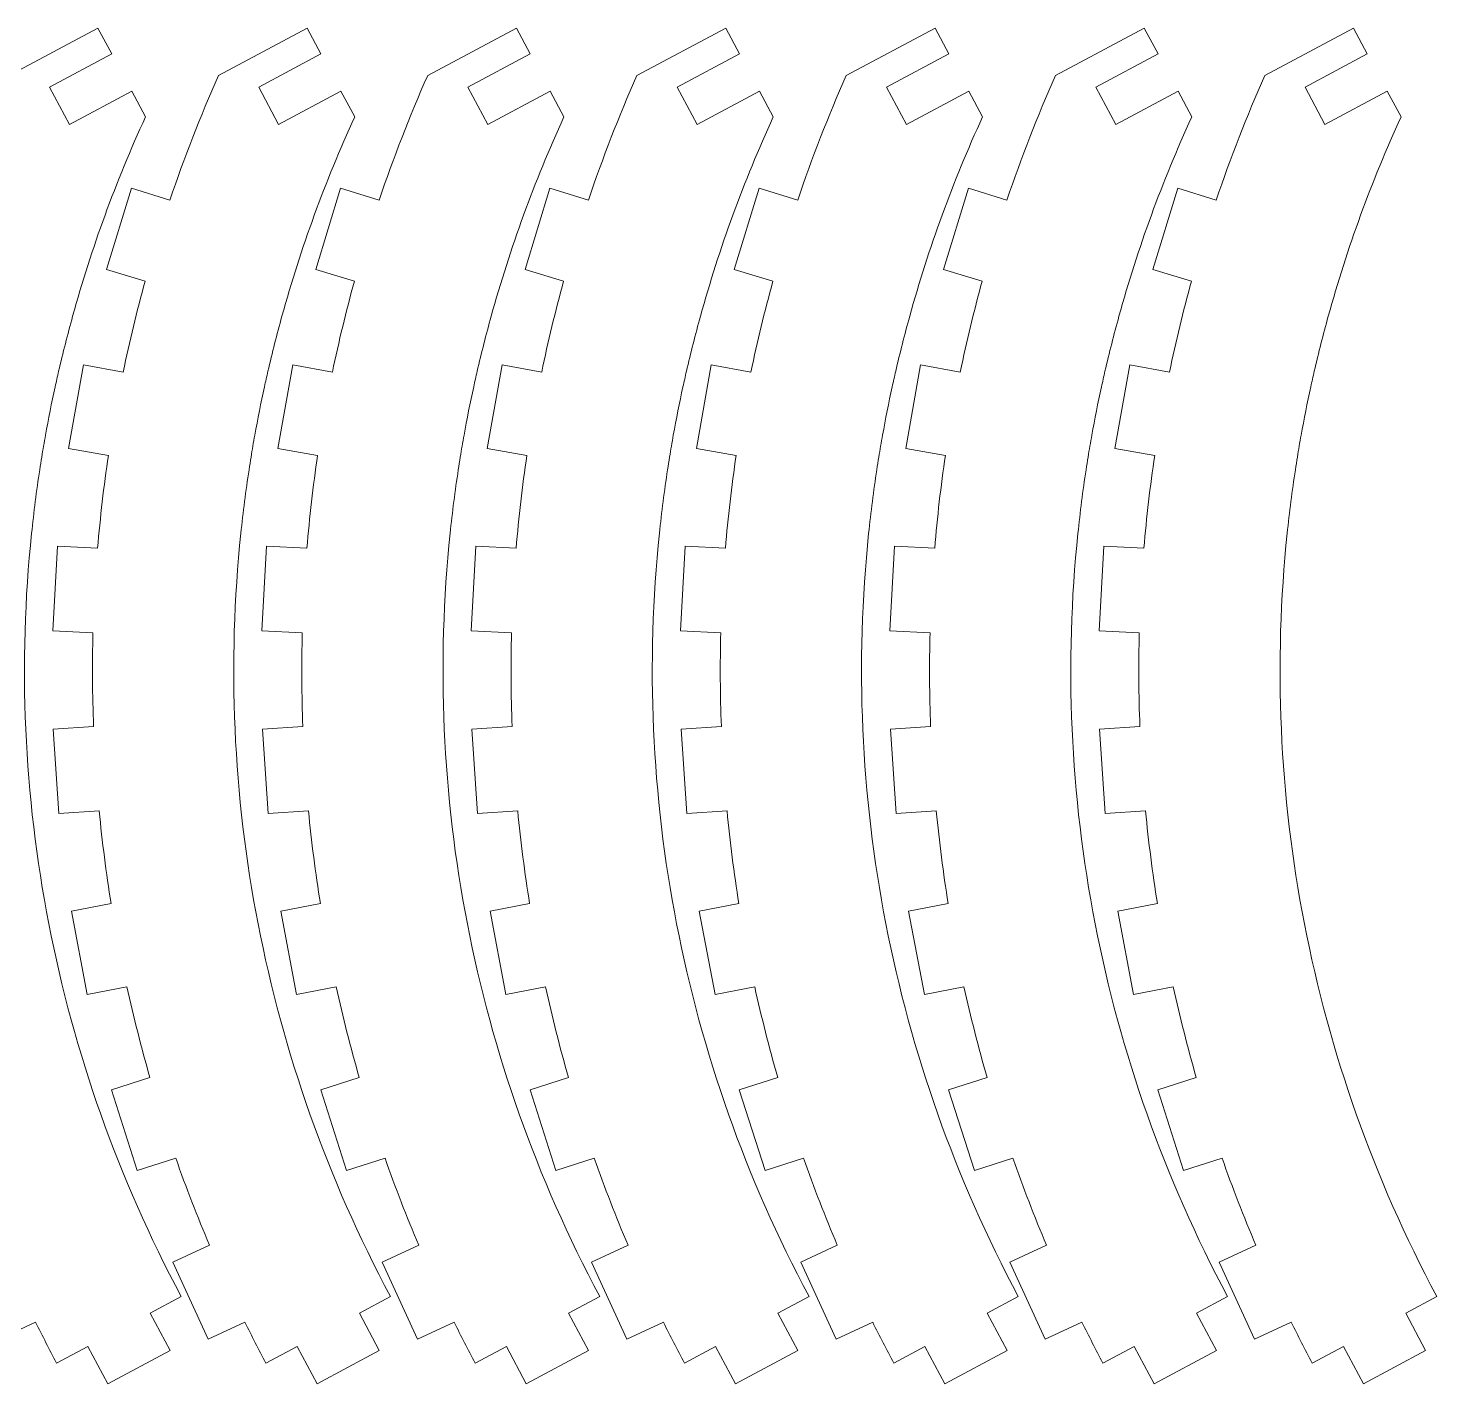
# Model space of a CAD drawing. Header units: millimetres. Extents: x -263 to 263, y -151 to 151.
# Drawn here: x 137.9 to 237.7, y -34.3 to 61.7 of the extents above; entities that cross this region are included whole.
import ezdxf

# ---------------------------------------------------------------- set-up
doc = ezdxf.new("R2010")
doc.units = ezdxf.units.MM
doc.header["$MEASUREMENT"] = 0
doc.layers.add('Camada 1', color=7, linetype='Continuous')

msp = doc.modelspace()

# ---------------------------------------------------------------- linework, layer by layer
at = {"layer": 'Camada 1', "lineweight": 20}
for points in [[(146.2194, 55.4565), (144.1262, 50.893), (142.4025, 46.1702), (141.065, 41.3404), (141.065, 41.3404), (140.7073, 40.0491), (140.3774, 38.7499), (140.0752, 37.4443), (140.0752, 37.4443), (139.9906, 37.0788), (139.9081, 36.7125), (139.8279, 36.3459), (139.8279, 36.3459), (139.5791, 35.209), (139.3515, 34.067), (139.145, 32.921), (139.145, 32.921), (139.0523, 32.4064), (138.9637, 31.8907), (138.8797, 31.3745), (138.8797, 31.3745), (138.8309, 31.0752), (138.7835, 30.7751), (138.7376, 30.4751), (138.7376, 30.4751), (138.5085, 28.9779), (138.3158, 27.4765), (138.1596, 25.9726), (138.1596, 25.9726), (136.2428, 7.5267), (139.7998, -11.3168), (148.7547, -28.0762), (148.7547, -28.0762), (148.7547, -28.0762), (146.5497, -29.2544), (146.5497, -29.2544), (146.5497, -29.2544), (146.5497, -29.2544), (147.9635, -31.9004), (147.9635, -31.9004), (147.9635, -31.9004), (147.9635, -31.9004), (143.5536, -34.2567), (143.5536, -34.2567), (143.5536, -34.2567), (143.5536, -34.2567), (142.1398, -31.6107), (142.1398, -31.6107), (142.1398, -31.6107), (142.1398, -31.6107), (139.9348, -32.7889), (139.9348, -32.7889), (139.9348, -32.7889), (139.4237, -31.8324), (138.9276, -30.868), (138.4467, -29.896), (138.4467, -29.896), (138.4467, -29.896), (135.852, -31.088), (135.852, -31.088), (135.852, -31.088), (135.852, -31.088), (133.3474, -25.6357), (133.3474, -25.6357), (133.3474, -25.6357), (133.3474, -25.6357), (135.942, -24.4438), (135.942, -24.4438), (135.942, -24.4438), (135.0791, -22.4126), (134.2809, -20.3546), (133.5488, -18.2728), (133.5488, -18.2728), (133.5488, -18.2728), (130.8289, -19.142), (130.8289, -19.142), (130.8289, -19.142), (130.8289, -19.142), (129.0024, -13.4268), (129.0024, -13.4268), (129.0024, -13.4268), (129.0024, -13.4268), (131.7223, -12.5575), (131.7223, -12.5575), (131.7223, -12.5575), (131.1113, -10.4369), (130.568, -8.2974), (130.0932, -6.1423), (130.0932, -6.1423), (130.0932, -6.1423), (127.2882, -6.676), (127.2882, -6.676), (127.2882, -6.676), (127.2882, -6.676), (126.1666, -0.7818), (126.1666, -0.7818), (126.1666, -0.7818), (126.1666, -0.7818), (128.9717, -0.248), (128.9717, -0.248), (128.9717, -0.248), (128.6218, 1.9309), (128.3414, 4.1204), (128.1308, 6.3173), (128.1308, 6.3173), (128.1308, 6.3173), (125.2818, 6.1268), (125.2818, 6.1268), (125.2818, 6.1268), (125.2818, 6.1268), (124.8817, 12.1134), (124.8817, 12.1134), (124.8817, 12.1134), (124.8817, 12.1134), (127.7307, 12.3039), (127.7307, 12.3039), (127.7307, 12.3039), (127.6471, 14.5091), (127.6337, 16.7165), (127.6904, 18.9226), (127.6904, 18.9226), (127.6904, 18.9226), (124.8393, 19.0783), (124.8393, 19.0783), (124.8393, 19.0783), (124.8393, 19.0783), (125.1665, 25.0694), (125.1665, 25.0694), (125.1665, 25.0694), (125.1665, 25.0694), (128.0176, 24.9136), (128.0176, 24.9136), (128.0176, 24.9136), (128.2014, 27.1128), (128.4552, 29.3056), (128.7785, 31.4886), (128.7785, 31.4886), (128.7785, 31.4886), (125.9672, 31.9882), (125.9672, 31.9882), (125.9672, 31.9882), (125.9672, 31.9882), (127.0168, 37.8957), (127.0168, 37.8957), (127.0168, 37.8957), (127.0168, 37.8957), (129.8281, 37.3961), (129.8281, 37.3961), (129.8281, 37.3961), (130.2767, 39.5569), (130.794, 41.7028), (131.379, 43.8307), (131.379, 43.8307), (131.379, 43.8307), (128.6488, 44.6667), (128.6488, 44.6667), (128.6488, 44.6667), (128.6488, 44.6667), (130.4056, 50.4039), (130.4056, 50.4039), (130.4056, 50.4039), (130.4056, 50.4039), (133.1358, 49.5678), (133.1358, 49.5678), (133.1358, 49.5678), (134.1464, 52.5574), (135.2925, 55.4996), (136.5706, 58.385), (136.5706, 58.385), (136.5706, 58.385), (142.8592, 61.7451), (142.8592, 61.7451), (142.8592, 61.7451), (142.8592, 61.7451), (143.8324, 59.9238), (143.8324, 59.9238), (143.8324, 59.9238), (143.8324, 59.9238), (139.4225, 57.5675), (139.4225, 57.5675), (139.4225, 57.5675), (139.4225, 57.5675), (140.8363, 54.9215), (140.8363, 54.9215), (140.8363, 54.9215), (140.8363, 54.9215), (145.2462, 57.2779), (145.2462, 57.2779), (145.2462, 57.2779), (145.2462, 57.2779), (146.2194, 55.4565), (146.2194, 55.4565)], [(161.0361, 55.4565), (158.9429, 50.893), (157.2192, 46.1702), (155.8817, 41.3404), (155.8817, 41.3404), (155.524, 40.0491), (155.1941, 38.7499), (154.8919, 37.4443), (154.8919, 37.4443), (154.8073, 37.0788), (154.7248, 36.7125), (154.6446, 36.3459), (154.6446, 36.3459), (154.3958, 35.209), (154.1682, 34.067), (153.9617, 32.921), (153.9617, 32.921), (153.869, 32.4064), (153.7804, 31.8907), (153.6964, 31.3745), (153.6964, 31.3745), (153.6476, 31.0752), (153.6002, 30.7751), (153.5543, 30.4751), (153.5543, 30.4751), (153.3252, 28.9779), (153.1325, 27.4765), (152.9763, 25.9726), (152.9763, 25.9726), (151.0595, 7.5267), (154.6165, -11.3168), (163.5714, -28.0762), (163.5714, -28.0762), (163.5714, -28.0762), (161.3664, -29.2544), (161.3664, -29.2544), (161.3664, -29.2544), (161.3664, -29.2544), (162.7802, -31.9004), (162.7802, -31.9004), (162.7802, -31.9004), (162.7802, -31.9004), (158.3703, -34.2567), (158.3703, -34.2567), (158.3703, -34.2567), (158.3703, -34.2567), (156.9565, -31.6107), (156.9565, -31.6107), (156.9565, -31.6107), (156.9565, -31.6107), (154.7515, -32.7889), (154.7515, -32.7889), (154.7515, -32.7889), (154.2404, -31.8324), (153.7443, -30.868), (153.2634, -29.896), (153.2634, -29.896), (153.2634, -29.896), (150.6687, -31.088), (150.6687, -31.088), (150.6687, -31.088), (150.6687, -31.088), (148.1641, -25.6357), (148.1641, -25.6357), (148.1641, -25.6357), (148.1641, -25.6357), (150.7587, -24.4438), (150.7587, -24.4438), (150.7587, -24.4438), (149.8958, -22.4126), (149.0976, -20.3546), (148.3655, -18.2728), (148.3655, -18.2728), (148.3655, -18.2728), (145.6456, -19.142), (145.6456, -19.142), (145.6456, -19.142), (145.6456, -19.142), (143.8191, -13.4268), (143.8191, -13.4268), (143.8191, -13.4268), (143.8191, -13.4268), (146.539, -12.5575), (146.539, -12.5575), (146.539, -12.5575), (145.928, -10.4369), (145.3847, -8.2974), (144.9099, -6.1423), (144.9099, -6.1423), (144.9099, -6.1423), (142.1049, -6.676), (142.1049, -6.676), (142.1049, -6.676), (142.1049, -6.676), (140.9833, -0.7818), (140.9833, -0.7818), (140.9833, -0.7818), (140.9833, -0.7818), (143.7884, -0.248), (143.7884, -0.248), (143.7884, -0.248), (143.4385, 1.9309), (143.1581, 4.1204), (142.9475, 6.3173), (142.9475, 6.3173), (142.9475, 6.3173), (140.0985, 6.1268), (140.0985, 6.1268), (140.0985, 6.1268), (140.0985, 6.1268), (139.6984, 12.1134), (139.6984, 12.1134), (139.6984, 12.1134), (139.6984, 12.1134), (142.5474, 12.3039), (142.5474, 12.3039), (142.5474, 12.3039), (142.4638, 14.5091), (142.4504, 16.7165), (142.5071, 18.9226), (142.5071, 18.9226), (142.5071, 18.9226), (139.656, 19.0783), (139.656, 19.0783), (139.656, 19.0783), (139.656, 19.0783), (139.9832, 25.0694), (139.9832, 25.0694), (139.9832, 25.0694), (139.9832, 25.0694), (142.8343, 24.9136), (142.8343, 24.9136), (142.8343, 24.9136), (143.0181, 27.1128), (143.2719, 29.3056), (143.5952, 31.4886), (143.5952, 31.4886), (143.5952, 31.4886), (140.7839, 31.9882), (140.7839, 31.9882), (140.7839, 31.9882), (140.7839, 31.9882), (141.8335, 37.8957), (141.8335, 37.8957), (141.8335, 37.8957), (141.8335, 37.8957), (144.6448, 37.3961), (144.6448, 37.3961), (144.6448, 37.3961), (145.0934, 39.5569), (145.6107, 41.7028), (146.1957, 43.8307), (146.1957, 43.8307), (146.1957, 43.8307), (143.4655, 44.6667), (143.4655, 44.6667), (143.4655, 44.6667), (143.4655, 44.6667), (145.2223, 50.4039), (145.2223, 50.4039), (145.2223, 50.4039), (145.2223, 50.4039), (147.9525, 49.5678), (147.9525, 49.5678), (147.9525, 49.5678), (148.9631, 52.5574), (150.1092, 55.4996), (151.3873, 58.385), (151.3873, 58.385), (151.3873, 58.385), (157.6759, 61.7451), (157.6759, 61.7451), (157.6759, 61.7451), (157.6759, 61.7451), (158.6491, 59.9238), (158.6491, 59.9238), (158.6491, 59.9238), (158.6491, 59.9238), (154.2392, 57.5675), (154.2392, 57.5675), (154.2392, 57.5675), (154.2392, 57.5675), (155.653, 54.9215), (155.653, 54.9215), (155.653, 54.9215), (155.653, 54.9215), (160.0629, 57.2779), (160.0629, 57.2779), (160.0629, 57.2779), (160.0629, 57.2779), (161.0361, 55.4565), (161.0361, 55.4565)], [(175.8528, 55.4565), (173.7596, 50.893), (172.0359, 46.1702), (170.6984, 41.3404), (170.6984, 41.3404), (170.3407, 40.0491), (170.0108, 38.7499), (169.7086, 37.4443), (169.7086, 37.4443), (169.624, 37.0788), (169.5415, 36.7125), (169.4613, 36.3459), (169.4613, 36.3459), (169.2125, 35.209), (168.9849, 34.067), (168.7784, 32.921), (168.7784, 32.921), (168.6857, 32.4064), (168.5971, 31.8907), (168.5131, 31.3745), (168.5131, 31.3745), (168.4643, 31.0752), (168.4169, 30.7751), (168.371, 30.4751), (168.371, 30.4751), (168.1419, 28.9779), (167.9492, 27.4765), (167.793, 25.9726), (167.793, 25.9726), (165.8762, 7.5267), (169.4332, -11.3168), (178.3881, -28.0762), (178.3881, -28.0762), (178.3881, -28.0762), (176.1831, -29.2544), (176.1831, -29.2544), (176.1831, -29.2544), (176.1831, -29.2544), (177.5969, -31.9004), (177.5969, -31.9004), (177.5969, -31.9004), (177.5969, -31.9004), (173.187, -34.2567), (173.187, -34.2567), (173.187, -34.2567), (173.187, -34.2567), (171.7732, -31.6107), (171.7732, -31.6107), (171.7732, -31.6107), (171.7732, -31.6107), (169.5682, -32.7889), (169.5682, -32.7889), (169.5682, -32.7889), (169.0571, -31.8324), (168.561, -30.868), (168.0801, -29.896), (168.0801, -29.896), (168.0801, -29.896), (165.4854, -31.088), (165.4854, -31.088), (165.4854, -31.088), (165.4854, -31.088), (162.9808, -25.6357), (162.9808, -25.6357), (162.9808, -25.6357), (162.9808, -25.6357), (165.5754, -24.4438), (165.5754, -24.4438), (165.5754, -24.4438), (164.7125, -22.4126), (163.9143, -20.3546), (163.1822, -18.2728), (163.1822, -18.2728), (163.1822, -18.2728), (160.4623, -19.142), (160.4623, -19.142), (160.4623, -19.142), (160.4623, -19.142), (158.6358, -13.4268), (158.6358, -13.4268), (158.6358, -13.4268), (158.6358, -13.4268), (161.3557, -12.5575), (161.3557, -12.5575), (161.3557, -12.5575), (160.7447, -10.4369), (160.2014, -8.2974), (159.7266, -6.1423), (159.7266, -6.1423), (159.7266, -6.1423), (156.9216, -6.676), (156.9216, -6.676), (156.9216, -6.676), (156.9216, -6.676), (155.8, -0.7818), (155.8, -0.7818), (155.8, -0.7818), (155.8, -0.7818), (158.6051, -0.248), (158.6051, -0.248), (158.6051, -0.248), (158.2552, 1.9309), (157.9748, 4.1204), (157.7642, 6.3173), (157.7642, 6.3173), (157.7642, 6.3173), (154.9152, 6.1268), (154.9152, 6.1268), (154.9152, 6.1268), (154.9152, 6.1268), (154.5151, 12.1134), (154.5151, 12.1134), (154.5151, 12.1134), (154.5151, 12.1134), (157.3641, 12.3039), (157.3641, 12.3039), (157.3641, 12.3039), (157.2805, 14.5091), (157.2671, 16.7165), (157.3238, 18.9226), (157.3238, 18.9226), (157.3238, 18.9226), (154.4727, 19.0783), (154.4727, 19.0783), (154.4727, 19.0783), (154.4727, 19.0783), (154.7999, 25.0694), (154.7999, 25.0694), (154.7999, 25.0694), (154.7999, 25.0694), (157.651, 24.9136), (157.651, 24.9136), (157.651, 24.9136), (157.8348, 27.1128), (158.0886, 29.3056), (158.4119, 31.4886), (158.4119, 31.4886), (158.4119, 31.4886), (155.6006, 31.9882), (155.6006, 31.9882), (155.6006, 31.9882), (155.6006, 31.9882), (156.6502, 37.8957), (156.6502, 37.8957), (156.6502, 37.8957), (156.6502, 37.8957), (159.4615, 37.3961), (159.4615, 37.3961), (159.4615, 37.3961), (159.9101, 39.5569), (160.4274, 41.7028), (161.0124, 43.8307), (161.0124, 43.8307), (161.0124, 43.8307), (158.2822, 44.6667), (158.2822, 44.6667), (158.2822, 44.6667), (158.2822, 44.6667), (160.039, 50.4039), (160.039, 50.4039), (160.039, 50.4039), (160.039, 50.4039), (162.7692, 49.5678), (162.7692, 49.5678), (162.7692, 49.5678), (163.7798, 52.5574), (164.9259, 55.4996), (166.204, 58.385), (166.204, 58.385), (166.204, 58.385), (172.4926, 61.7451), (172.4926, 61.7451), (172.4926, 61.7451), (172.4926, 61.7451), (173.4658, 59.9238), (173.4658, 59.9238), (173.4658, 59.9238), (173.4658, 59.9238), (169.0559, 57.5675), (169.0559, 57.5675), (169.0559, 57.5675), (169.0559, 57.5675), (170.4697, 54.9215), (170.4697, 54.9215), (170.4697, 54.9215), (170.4697, 54.9215), (174.8796, 57.2779), (174.8796, 57.2779), (174.8796, 57.2779), (174.8796, 57.2779), (175.8528, 55.4565), (175.8528, 55.4565)], [(190.6695, 55.4565), (188.5763, 50.893), (186.8526, 46.1702), (185.5151, 41.3404), (185.5151, 41.3404), (185.1574, 40.0491), (184.8275, 38.7499), (184.5253, 37.4443), (184.5253, 37.4443), (184.4407, 37.0788), (184.3582, 36.7125), (184.278, 36.3459), (184.278, 36.3459), (184.0292, 35.209), (183.8016, 34.067), (183.5951, 32.921), (183.5951, 32.921), (183.5024, 32.4064), (183.4138, 31.8907), (183.3298, 31.3745), (183.3298, 31.3745), (183.281, 31.0752), (183.2336, 30.7751), (183.1877, 30.4751), (183.1877, 30.4751), (182.9586, 28.9779), (182.7659, 27.4765), (182.6097, 25.9726), (182.6097, 25.9726), (180.6929, 7.5267), (184.2499, -11.3168), (193.2048, -28.0762), (193.2048, -28.0762), (193.2048, -28.0762), (190.9998, -29.2544), (190.9998, -29.2544), (190.9998, -29.2544), (190.9998, -29.2544), (192.4136, -31.9004), (192.4136, -31.9004), (192.4136, -31.9004), (192.4136, -31.9004), (188.0037, -34.2567), (188.0037, -34.2567), (188.0037, -34.2567), (188.0037, -34.2567), (186.5899, -31.6107), (186.5899, -31.6107), (186.5899, -31.6107), (186.5899, -31.6107), (184.3849, -32.7889), (184.3849, -32.7889), (184.3849, -32.7889), (183.8738, -31.8324), (183.3777, -30.868), (182.8968, -29.896), (182.8968, -29.896), (182.8968, -29.896), (180.3021, -31.088), (180.3021, -31.088), (180.3021, -31.088), (180.3021, -31.088), (177.7975, -25.6357), (177.7975, -25.6357), (177.7975, -25.6357), (177.7975, -25.6357), (180.3921, -24.4438), (180.3921, -24.4438), (180.3921, -24.4438), (179.5292, -22.4126), (178.731, -20.3546), (177.9989, -18.2728), (177.9989, -18.2728), (177.9989, -18.2728), (175.279, -19.142), (175.279, -19.142), (175.279, -19.142), (175.279, -19.142), (173.4525, -13.4268), (173.4525, -13.4268), (173.4525, -13.4268), (173.4525, -13.4268), (176.1724, -12.5575), (176.1724, -12.5575), (176.1724, -12.5575), (175.5614, -10.4369), (175.0181, -8.2974), (174.5433, -6.1423), (174.5433, -6.1423), (174.5433, -6.1423), (171.7383, -6.676), (171.7383, -6.676), (171.7383, -6.676), (171.7383, -6.676), (170.6167, -0.7818), (170.6167, -0.7818), (170.6167, -0.7818), (170.6167, -0.7818), (173.4218, -0.248), (173.4218, -0.248), (173.4218, -0.248), (173.0719, 1.9309), (172.7915, 4.1204), (172.5809, 6.3173), (172.5809, 6.3173), (172.5809, 6.3173), (169.7319, 6.1268), (169.7319, 6.1268), (169.7319, 6.1268), (169.7319, 6.1268), (169.3318, 12.1134), (169.3318, 12.1134), (169.3318, 12.1134), (169.3318, 12.1134), (172.1808, 12.3039), (172.1808, 12.3039), (172.1808, 12.3039), (172.0972, 14.5091), (172.0838, 16.7165), (172.1405, 18.9226), (172.1405, 18.9226), (172.1405, 18.9226), (169.2894, 19.0783), (169.2894, 19.0783), (169.2894, 19.0783), (169.2894, 19.0783), (169.6166, 25.0694), (169.6166, 25.0694), (169.6166, 25.0694), (169.6166, 25.0694), (172.4677, 24.9136), (172.4677, 24.9136), (172.4677, 24.9136), (172.6515, 27.1128), (172.9053, 29.3056), (173.2286, 31.4886), (173.2286, 31.4886), (173.2286, 31.4886), (170.4173, 31.9882), (170.4173, 31.9882), (170.4173, 31.9882), (170.4173, 31.9882), (171.4669, 37.8957), (171.4669, 37.8957), (171.4669, 37.8957), (171.4669, 37.8957), (174.2782, 37.3961), (174.2782, 37.3961), (174.2782, 37.3961), (174.7268, 39.5569), (175.2441, 41.7028), (175.8291, 43.8307), (175.8291, 43.8307), (175.8291, 43.8307), (173.0989, 44.6667), (173.0989, 44.6667), (173.0989, 44.6667), (173.0989, 44.6667), (174.8557, 50.4039), (174.8557, 50.4039), (174.8557, 50.4039), (174.8557, 50.4039), (177.5859, 49.5678), (177.5859, 49.5678), (177.5859, 49.5678), (178.5965, 52.5574), (179.7426, 55.4996), (181.0207, 58.385), (181.0207, 58.385), (181.0207, 58.385), (187.3093, 61.7451), (187.3093, 61.7451), (187.3093, 61.7451), (187.3093, 61.7451), (188.2825, 59.9238), (188.2825, 59.9238), (188.2825, 59.9238), (188.2825, 59.9238), (183.8726, 57.5675), (183.8726, 57.5675), (183.8726, 57.5675), (183.8726, 57.5675), (185.2864, 54.9215), (185.2864, 54.9215), (185.2864, 54.9215), (185.2864, 54.9215), (189.6963, 57.2779), (189.6963, 57.2779), (189.6963, 57.2779), (189.6963, 57.2779), (190.6695, 55.4565), (190.6695, 55.4565)], [(205.4862, 55.4565), (203.393, 50.893), (201.6693, 46.1702), (200.3318, 41.3404), (200.3318, 41.3404), (199.9741, 40.0491), (199.6442, 38.7499), (199.342, 37.4443), (199.342, 37.4443), (199.2574, 37.0788), (199.1749, 36.7125), (199.0947, 36.3459), (199.0947, 36.3459), (198.8459, 35.209), (198.6183, 34.067), (198.4118, 32.921), (198.4118, 32.921), (198.3191, 32.4064), (198.2305, 31.8907), (198.1465, 31.3745), (198.1465, 31.3745), (198.0977, 31.0752), (198.0503, 30.7751), (198.0044, 30.4751), (198.0044, 30.4751), (197.7753, 28.9779), (197.5826, 27.4765), (197.4264, 25.9726), (197.4264, 25.9726), (195.5096, 7.5267), (199.0666, -11.3168), (208.0215, -28.0762), (208.0215, -28.0762), (208.0215, -28.0762), (205.8165, -29.2544), (205.8165, -29.2544), (205.8165, -29.2544), (205.8165, -29.2544), (207.2303, -31.9004), (207.2303, -31.9004), (207.2303, -31.9004), (207.2303, -31.9004), (202.8204, -34.2567), (202.8204, -34.2567), (202.8204, -34.2567), (202.8204, -34.2567), (201.4066, -31.6107), (201.4066, -31.6107), (201.4066, -31.6107), (201.4066, -31.6107), (199.2016, -32.7889), (199.2016, -32.7889), (199.2016, -32.7889), (198.6905, -31.8324), (198.1944, -30.868), (197.7135, -29.896), (197.7135, -29.896), (197.7135, -29.896), (195.1188, -31.088), (195.1188, -31.088), (195.1188, -31.088), (195.1188, -31.088), (192.6142, -25.6357), (192.6142, -25.6357), (192.6142, -25.6357), (192.6142, -25.6357), (195.2088, -24.4438), (195.2088, -24.4438), (195.2088, -24.4438), (194.3459, -22.4126), (193.5477, -20.3546), (192.8156, -18.2728), (192.8156, -18.2728), (192.8156, -18.2728), (190.0957, -19.142), (190.0957, -19.142), (190.0957, -19.142), (190.0957, -19.142), (188.2692, -13.4268), (188.2692, -13.4268), (188.2692, -13.4268), (188.2692, -13.4268), (190.9891, -12.5575), (190.9891, -12.5575), (190.9891, -12.5575), (190.3781, -10.4369), (189.8348, -8.2974), (189.36, -6.1423), (189.36, -6.1423), (189.36, -6.1423), (186.555, -6.676), (186.555, -6.676), (186.555, -6.676), (186.555, -6.676), (185.4334, -0.7818), (185.4334, -0.7818), (185.4334, -0.7818), (185.4334, -0.7818), (188.2385, -0.248), (188.2385, -0.248), (188.2385, -0.248), (187.8886, 1.9309), (187.6082, 4.1204), (187.3976, 6.3173), (187.3976, 6.3173), (187.3976, 6.3173), (184.5486, 6.1268), (184.5486, 6.1268), (184.5486, 6.1268), (184.5486, 6.1268), (184.1485, 12.1134), (184.1485, 12.1134), (184.1485, 12.1134), (184.1485, 12.1134), (186.9975, 12.3039), (186.9975, 12.3039), (186.9975, 12.3039), (186.9139, 14.5091), (186.9005, 16.7165), (186.9572, 18.9226), (186.9572, 18.9226), (186.9572, 18.9226), (184.1061, 19.0783), (184.1061, 19.0783), (184.1061, 19.0783), (184.1061, 19.0783), (184.4333, 25.0694), (184.4333, 25.0694), (184.4333, 25.0694), (184.4333, 25.0694), (187.2844, 24.9136), (187.2844, 24.9136), (187.2844, 24.9136), (187.4682, 27.1128), (187.722, 29.3056), (188.0453, 31.4886), (188.0453, 31.4886), (188.0453, 31.4886), (185.234, 31.9882), (185.234, 31.9882), (185.234, 31.9882), (185.234, 31.9882), (186.2836, 37.8957), (186.2836, 37.8957), (186.2836, 37.8957), (186.2836, 37.8957), (189.0949, 37.3961), (189.0949, 37.3961), (189.0949, 37.3961), (189.5435, 39.5569), (190.0608, 41.7028), (190.6458, 43.8307), (190.6458, 43.8307), (190.6458, 43.8307), (187.9156, 44.6667), (187.9156, 44.6667), (187.9156, 44.6667), (187.9156, 44.6667), (189.6724, 50.4039), (189.6724, 50.4039), (189.6724, 50.4039), (189.6724, 50.4039), (192.4026, 49.5678), (192.4026, 49.5678), (192.4026, 49.5678), (193.4132, 52.5574), (194.5593, 55.4996), (195.8374, 58.385), (195.8374, 58.385), (195.8374, 58.385), (202.126, 61.7451), (202.126, 61.7451), (202.126, 61.7451), (202.126, 61.7451), (203.0992, 59.9238), (203.0992, 59.9238), (203.0992, 59.9238), (203.0992, 59.9238), (198.6893, 57.5675), (198.6893, 57.5675), (198.6893, 57.5675), (198.6893, 57.5675), (200.1031, 54.9215), (200.1031, 54.9215), (200.1031, 54.9215), (200.1031, 54.9215), (204.513, 57.2779), (204.513, 57.2779), (204.513, 57.2779), (204.513, 57.2779), (205.4862, 55.4565), (205.4862, 55.4565)], [(220.3029, 55.4565), (218.2097, 50.893), (216.486, 46.1702), (215.1485, 41.3404), (215.1485, 41.3404), (214.7908, 40.0491), (214.4609, 38.7499), (214.1587, 37.4443), (214.1587, 37.4443), (214.0741, 37.0788), (213.9916, 36.7125), (213.9114, 36.3459), (213.9114, 36.3459), (213.6626, 35.209), (213.435, 34.067), (213.2285, 32.921), (213.2285, 32.921), (213.1358, 32.4064), (213.0472, 31.8907), (212.9632, 31.3745), (212.9632, 31.3745), (212.9144, 31.0752), (212.867, 30.7751), (212.8211, 30.4751), (212.8211, 30.4751), (212.592, 28.9779), (212.3993, 27.4765), (212.2431, 25.9726), (212.2431, 25.9726), (210.3263, 7.5267), (213.8833, -11.3168), (222.8382, -28.0762), (222.8382, -28.0762), (222.8382, -28.0762), (220.6332, -29.2544), (220.6332, -29.2544), (220.6332, -29.2544), (220.6332, -29.2544), (222.047, -31.9004), (222.047, -31.9004), (222.047, -31.9004), (222.047, -31.9004), (217.6371, -34.2567), (217.6371, -34.2567), (217.6371, -34.2567), (217.6371, -34.2567), (216.2233, -31.6107), (216.2233, -31.6107), (216.2233, -31.6107), (216.2233, -31.6107), (214.0183, -32.7889), (214.0183, -32.7889), (214.0183, -32.7889), (213.5072, -31.8324), (213.0111, -30.868), (212.5302, -29.896), (212.5302, -29.896), (212.5302, -29.896), (209.9355, -31.088), (209.9355, -31.088), (209.9355, -31.088), (209.9355, -31.088), (207.4309, -25.6357), (207.4309, -25.6357), (207.4309, -25.6357), (207.4309, -25.6357), (210.0255, -24.4438), (210.0255, -24.4438), (210.0255, -24.4438), (209.1626, -22.4126), (208.3644, -20.3546), (207.6323, -18.2728), (207.6323, -18.2728), (207.6323, -18.2728), (204.9124, -19.142), (204.9124, -19.142), (204.9124, -19.142), (204.9124, -19.142), (203.0859, -13.4268), (203.0859, -13.4268), (203.0859, -13.4268), (203.0859, -13.4268), (205.8058, -12.5575), (205.8058, -12.5575), (205.8058, -12.5575), (205.1948, -10.4369), (204.6515, -8.2974), (204.1767, -6.1423), (204.1767, -6.1423), (204.1767, -6.1423), (201.3717, -6.676), (201.3717, -6.676), (201.3717, -6.676), (201.3717, -6.676), (200.2501, -0.7818), (200.2501, -0.7818), (200.2501, -0.7818), (200.2501, -0.7818), (203.0552, -0.248), (203.0552, -0.248), (203.0552, -0.248), (202.7053, 1.9309), (202.4249, 4.1204), (202.2143, 6.3173), (202.2143, 6.3173), (202.2143, 6.3173), (199.3653, 6.1268), (199.3653, 6.1268), (199.3653, 6.1268), (199.3653, 6.1268), (198.9652, 12.1134), (198.9652, 12.1134), (198.9652, 12.1134), (198.9652, 12.1134), (201.8142, 12.3039), (201.8142, 12.3039), (201.8142, 12.3039), (201.7306, 14.5091), (201.7172, 16.7165), (201.7739, 18.9226), (201.7739, 18.9226), (201.7739, 18.9226), (198.9228, 19.0783), (198.9228, 19.0783), (198.9228, 19.0783), (198.9228, 19.0783), (199.25, 25.0694), (199.25, 25.0694), (199.25, 25.0694), (199.25, 25.0694), (202.1011, 24.9136), (202.1011, 24.9136), (202.1011, 24.9136), (202.2849, 27.1128), (202.5387, 29.3056), (202.862, 31.4886), (202.862, 31.4886), (202.862, 31.4886), (200.0507, 31.9882), (200.0507, 31.9882), (200.0507, 31.9882), (200.0507, 31.9882), (201.1003, 37.8957), (201.1003, 37.8957), (201.1003, 37.8957), (201.1003, 37.8957), (203.9116, 37.3961), (203.9116, 37.3961), (203.9116, 37.3961), (204.3602, 39.5569), (204.8775, 41.7028), (205.4625, 43.8307), (205.4625, 43.8307), (205.4625, 43.8307), (202.7323, 44.6667), (202.7323, 44.6667), (202.7323, 44.6667), (202.7323, 44.6667), (204.4891, 50.4039), (204.4891, 50.4039), (204.4891, 50.4039), (204.4891, 50.4039), (207.2193, 49.5678), (207.2193, 49.5678), (207.2193, 49.5678), (208.2299, 52.5574), (209.376, 55.4996), (210.6541, 58.385), (210.6541, 58.385), (210.6541, 58.385), (216.9427, 61.7451), (216.9427, 61.7451), (216.9427, 61.7451), (216.9427, 61.7451), (217.9159, 59.9238), (217.9159, 59.9238), (217.9159, 59.9238), (217.9159, 59.9238), (213.506, 57.5675), (213.506, 57.5675), (213.506, 57.5675), (213.506, 57.5675), (214.9198, 54.9215), (214.9198, 54.9215), (214.9198, 54.9215), (214.9198, 54.9215), (219.3297, 57.2779), (219.3297, 57.2779), (219.3297, 57.2779), (219.3297, 57.2779), (220.3029, 55.4565), (220.3029, 55.4565)], [(235.1196, 55.4565), (233.0264, 50.893), (231.3027, 46.1702), (229.9652, 41.3404), (229.9652, 41.3404), (229.6075, 40.0491), (229.2776, 38.7499), (228.9754, 37.4443), (228.9754, 37.4443), (228.8908, 37.0788), (228.8083, 36.7125), (228.7281, 36.3459), (228.7281, 36.3459), (228.4793, 35.209), (228.2517, 34.067), (228.0452, 32.921), (228.0452, 32.921), (227.9525, 32.4064), (227.8639, 31.8907), (227.7799, 31.3745), (227.7799, 31.3745), (227.7311, 31.0752), (227.6837, 30.7751), (227.6378, 30.4751), (227.6378, 30.4751), (227.4087, 28.9779), (227.216, 27.4765), (227.0598, 25.9726), (227.0598, 25.9726), (225.143, 7.5267), (228.7, -11.3168), (237.6549, -28.0762), (237.6549, -28.0762), (237.6549, -28.0762), (235.4499, -29.2544), (235.4499, -29.2544), (235.4499, -29.2544), (235.4499, -29.2544), (236.8637, -31.9004), (236.8637, -31.9004), (236.8637, -31.9004), (236.8637, -31.9004), (232.4538, -34.2567), (232.4538, -34.2567), (232.4538, -34.2567), (232.4538, -34.2567), (231.04, -31.6107), (231.04, -31.6107), (231.04, -31.6107), (231.04, -31.6107), (228.835, -32.7889), (228.835, -32.7889), (228.835, -32.7889), (228.3239, -31.8324), (227.8278, -30.868), (227.3469, -29.896), (227.3469, -29.896), (227.3469, -29.896), (224.7522, -31.088), (224.7522, -31.088), (224.7522, -31.088), (224.7522, -31.088), (222.2476, -25.6357), (222.2476, -25.6357), (222.2476, -25.6357), (222.2476, -25.6357), (224.8422, -24.4438), (224.8422, -24.4438), (224.8422, -24.4438), (223.9793, -22.4126), (223.1811, -20.3546), (222.449, -18.2728), (222.449, -18.2728), (222.449, -18.2728), (219.7291, -19.142), (219.7291, -19.142), (219.7291, -19.142), (219.7291, -19.142), (217.9026, -13.4268), (217.9026, -13.4268), (217.9026, -13.4268), (217.9026, -13.4268), (220.6225, -12.5575), (220.6225, -12.5575), (220.6225, -12.5575), (220.0115, -10.4369), (219.4682, -8.2974), (218.9934, -6.1423), (218.9934, -6.1423), (218.9934, -6.1423), (216.1884, -6.676), (216.1884, -6.676), (216.1884, -6.676), (216.1884, -6.676), (215.0668, -0.7818), (215.0668, -0.7818), (215.0668, -0.7818), (215.0668, -0.7818), (217.8719, -0.248), (217.8719, -0.248), (217.8719, -0.248), (217.522, 1.9309), (217.2416, 4.1204), (217.031, 6.3173), (217.031, 6.3173), (217.031, 6.3173), (214.182, 6.1268), (214.182, 6.1268), (214.182, 6.1268), (214.182, 6.1268), (213.7819, 12.1134), (213.7819, 12.1134), (213.7819, 12.1134), (213.7819, 12.1134), (216.6309, 12.3039), (216.6309, 12.3039), (216.6309, 12.3039), (216.5473, 14.5091), (216.5339, 16.7165), (216.5906, 18.9226), (216.5906, 18.9226), (216.5906, 18.9226), (213.7395, 19.0783), (213.7395, 19.0783), (213.7395, 19.0783), (213.7395, 19.0783), (214.0667, 25.0694), (214.0667, 25.0694), (214.0667, 25.0694), (214.0667, 25.0694), (216.9178, 24.9136), (216.9178, 24.9136), (216.9178, 24.9136), (217.1016, 27.1128), (217.3554, 29.3056), (217.6787, 31.4886), (217.6787, 31.4886), (217.6787, 31.4886), (214.8674, 31.9882), (214.8674, 31.9882), (214.8674, 31.9882), (214.8674, 31.9882), (215.917, 37.8957), (215.917, 37.8957), (215.917, 37.8957), (215.917, 37.8957), (218.7283, 37.3961), (218.7283, 37.3961), (218.7283, 37.3961), (219.1769, 39.5569), (219.6942, 41.7028), (220.2792, 43.8307), (220.2792, 43.8307), (220.2792, 43.8307), (217.549, 44.6667), (217.549, 44.6667), (217.549, 44.6667), (217.549, 44.6667), (219.3058, 50.4039), (219.3058, 50.4039), (219.3058, 50.4039), (219.3058, 50.4039), (222.036, 49.5678), (222.036, 49.5678), (222.036, 49.5678), (223.0466, 52.5574), (224.1927, 55.4996), (225.4708, 58.385), (225.4708, 58.385), (225.4708, 58.385), (231.7594, 61.7451), (231.7594, 61.7451), (231.7594, 61.7451), (231.7594, 61.7451), (232.7326, 59.9238), (232.7326, 59.9238), (232.7326, 59.9238), (232.7326, 59.9238), (228.3227, 57.5675), (228.3227, 57.5675), (228.3227, 57.5675), (228.3227, 57.5675), (229.7365, 54.9215), (229.7365, 54.9215), (229.7365, 54.9215), (229.7365, 54.9215), (234.1464, 57.2779), (234.1464, 57.2779), (234.1464, 57.2779), (234.1464, 57.2779), (235.1196, 55.4565), (235.1196, 55.4565)]]:
    msp.add_open_spline(points, degree=3, knots=[0, 0, 0, 0, 0.0204082, 0.0204082, 0.0204082, 0.0204082, 0.0408163, 0.0408163, 0.0408163, 0.0408163, 0.0612245, 0.0612245, 0.0612245, 0.0612245, 0.0816327, 0.0816327, 0.0816327, 0.0816327, 0.1020408, 0.1020408, 0.1020408, 0.1020408, 0.122449, 0.122449, 0.122449, 0.122449, 0.1428571, 0.1428571, 0.1428571, 0.1428571, 0.1632653, 0.1632653, 0.1632653, 0.1632653, 0.1836735, 0.1836735, 0.1836735, 0.1836735, 0.2040816, 0.2040816, 0.2040816, 0.2040816, 0.2244898, 0.2244898, 0.2244898, 0.2244898, 0.244898, 0.244898, 0.244898, 0.244898, 0.2653061, 0.2653061, 0.2653061, 0.2653061, 0.2857143, 0.2857143, 0.2857143, 0.2857143, 0.3061224, 0.3061224, 0.3061224, 0.3061224, 0.3265306, 0.3265306, 0.3265306, 0.3265306, 0.3469388, 0.3469388, 0.3469388, 0.3469388, 0.3673469, 0.3673469, 0.3673469, 0.3673469, 0.3877551, 0.3877551, 0.3877551, 0.3877551, 0.4081633, 0.4081633, 0.4081633, 0.4081633, 0.4285714, 0.4285714, 0.4285714, 0.4285714, 0.4489796, 0.4489796, 0.4489796, 0.4489796, 0.4693878, 0.4693878, 0.4693878, 0.4693878, 0.4897959, 0.4897959, 0.4897959, 0.4897959, 0.5102041, 0.5102041, 0.5102041, 0.5102041, 0.5306122, 0.5306122, 0.5306122, 0.5306122, 0.5510204, 0.5510204, 0.5510204, 0.5510204, 0.5714286, 0.5714286, 0.5714286, 0.5714286, 0.5918367, 0.5918367, 0.5918367, 0.5918367, 0.6122449, 0.6122449, 0.6122449, 0.6122449, 0.6326531, 0.6326531, 0.6326531, 0.6326531, 0.6530612, 0.6530612, 0.6530612, 0.6530612, 0.6734694, 0.6734694, 0.6734694, 0.6734694, 0.6938776, 0.6938776, 0.6938776, 0.6938776, 0.7142857, 0.7142857, 0.7142857, 0.7142857, 0.7346939, 0.7346939, 0.7346939, 0.7346939, 0.755102, 0.755102, 0.755102, 0.755102, 0.7755102, 0.7755102, 0.7755102, 0.7755102, 0.7959184, 0.7959184, 0.7959184, 0.7959184, 0.8163265, 0.8163265, 0.8163265, 0.8163265, 0.8367347, 0.8367347, 0.8367347, 0.8367347, 0.8571429, 0.8571429, 0.8571429, 0.8571429, 0.877551, 0.877551, 0.877551, 0.877551, 0.8979592, 0.8979592, 0.8979592, 0.8979592, 0.9183673, 0.9183673, 0.9183673, 0.9183673, 0.9387755, 0.9387755, 0.9387755, 0.9387755, 0.9591837, 0.9591837, 0.9591837, 0.9591837, 1, 1, 1, 1], dxfattribs=at)

doc.saveas('drawing.dxf')
